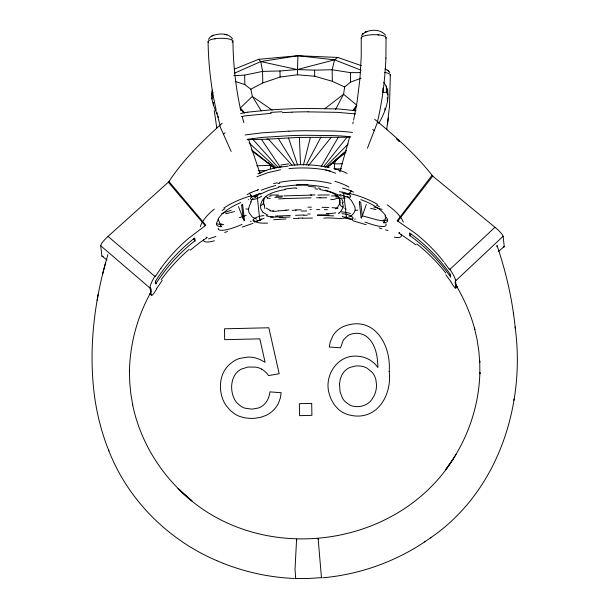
<?xml version="1.0" encoding="UTF-8"?>
<svg xmlns="http://www.w3.org/2000/svg" width="609" height="609" viewBox="0 0 609 609"><rect width="100%" height="100%" fill="white"/><g stroke="black" fill="none" stroke-linecap="round" stroke-linejoin="round"><path stroke-width="0.91" d="M385.9 58.236L386.053 37.514M339.967 199.919L339.83 202.964A80.35 19.161 12.3 0 1 339.685 203.733L337.325 207.616M361.373 65.665L337.812 57.452L297.923 55.731L297.337 74.793L280.087 77.054L262.768 82.946L250.839 89.203L244.841 84.59L235.318 81.469M385.908 58.022C385.002 79.672 382.368 101.3 377.291 122.379M270.541 168.959L270.609 165.42L256.686 165.747M378.722 123.566C385.094 112.208 393.071 94.258 383.769 82.421M496.952 246.835L496.967 245.739M387.537 92.187L387.788 89.63L386.403 88.351M386.692 129.725L389.501 106.484L390.339 74.93M256.602 219.164L252.278 216.979L249.058 212.678A151.496 37.476 -19.2 0 1 248.624 208.925L249.53 205.4L251.342 201.762M262.54 211.688L261.071 209.389A68.984 17.288 -14.9 0 1 260.926 209.016A141.554 35.467 -15 0 1 260.538 205.56C262.281 193.959 275.58 191.409 285.119 189.566M260.538 205.56A4.141 3.997 4.2 0 0 263.628 201.404L263.849 200.178M387.583 123.893L388.405 117.552M430.593 537.793C497.317 492.232 525.582 406.279 515.283 328.236L515.13 326.911M361.122 78.196L350.556 82.093L344.648 86.988L343.567 94.266L335.574 109.414M107.915 254.638C94.524 299.461 88.518 346.932 94.189 393.536L94.334 394.86C96.884 414.059 101.65 432.976 108.942 450.934M97.113 300.503L98.102 294.627M513.851 400.334L514.08 399.002M295.669 578.245L295.03 569.217L296.598 539.087L296.796 539.886M211.863 99.023L212.404 96.237L212.297 90.147C210.075 99.663 214.779 108.76 218.479 117.248M352.832 123.734L353.212 121.929M353.601 120.125L357.049 102.129L359.957 78.569L361.236 56.492L361.236 38.146M337.812 57.452L334.562 59.834L332.149 69.753L332.347 81.301L344.648 86.988M303.442 164.986L310.339 137.573M105.524 263.058L102.563 274.21M349.551 137.383L339.868 171.837M264.04 199.539L264.268 198.892M366.298 204.434L362.347 215.822L376.88 219.811L383.906 221.097L384.424 221.12L385.68 217.649M350.03 192.931L349.353 194.69L343.659 193.517L346.628 218.167L348.5 218.684M367.402 148.246L377.687 121.785L374.725 119.356M264.633 197.978L264.839 197.514M455.76 279.744L455.075 282.645L456.019 284.791M306.243 164.94L320.905 137.177M150.339 287.433L151.23 289.815L151.108 291.871C137.421 316.231 129.831 343.956 129.451 371.916L129.443 370.584L129.717 382.132L130.806 393.627L132.701 405.015L132.404 403.698C140.055 441.807 161.705 476.657 191.972 500.941L178.094 488.509C255.818 568.326 400.09 550.627 456.08 454.276M361.548 35.733L363.337 33.434L362.218 34.492M208.445 39.357L210.379 36.852L213.66 35.177M321.171 166.6L338.353 137.17M354.103 110.191L356.486 106.103M452.388 460.138L452.944 459.247L445.628 469.722C466.745 441.883 479.001 407.467 479.869 372.51L479.877 373.857L479.74 360.954L479.747 362.309L478.796 350.799L477.045 339.38L474.495 328.114L474.807 329.408C470.574 313.414 463.776 298.189 455.288 284.015M168.952 181.535L205.796 225.223L188.798 238.165A174.151 171.167 18.1 0 0 160.867 268.28M168.914 181.589C183.446 159.474 202.645 140.862 222.178 123.208M168.777 181.809L108.021 236.399A10.3 2.109 -43.6 0 0 100.713 245.792M156.582 288.666L162.268 280.361M168.427 182.357L205.34 225.787M410.9 234.473L409.834 235.987L409.522 233.255M160.89 268.295L155.204 276.653L108.021 236.399M260.599 219.08L259.723 220.245L258.079 220.785M377.687 121.785C397.182 138.106 416.29 155.249 432.086 175.27L397.19 220.702L414.653 232.828A174.151 170.474 -33.2 0 1 443.603 261.611L443.649 261.687M397.746 221.28L432.733 176.115L432.124 175.316M323.897 166.249L346.81 137.497M308.58 165.488L330.999 137.588M352.832 110.427L356.372 106.019M398.636 233.057L399.671 232.44M213.043 92.408L211.772 93.786L212.533 96.321M362.401 34.325C368.407 28.927 380.359 28.6 385.535 35.177M325.069 167.361L348.203 143.983M223.495 134.277L225.026 132.8M243.455 112.749L240.266 108.044L252.362 96.42L250.839 89.203M432.733 176.115L494.98 227.264A10.3 1.781 41.3 0 1 503.11 236.292L455.494 281.023L456.255 287.676L457.526 286.588M494.98 227.264L449.564 269.703L444.501 262.791M151.108 291.871L150.667 292.023M327.315 167.018L346.536 150.476M190.175 250.238L200.064 242.344L207.212 237.571M498.543 251.388L504.26 246.478L503.095 236.277M327.535 167.056L344.915 152.402M254.691 197.917L256.024 196.836M327.65 167.209L345.92 152.159M324.841 108.707L343.567 94.266L356.965 105.288M322.717 577.812C359.082 574.561 394.579 562.084 424.899 541.736M424.64 541.919L430.868 537.602M337.188 196.06L335.551 196.897M222.186 210.47L224.904 208.681M336.579 208.209L335.285 208.857M247.147 194.629L249.538 193.319M264.154 218.144C249.226 226.03 249.515 217.124 263.925 215.563M339.282 212.929L338.322 213.409M260.241 194.134L268.683 190.358L279.105 187.427M257.858 173.786L268.196 169.599L281.632 166.417M256.929 176.739L267.656 172.735L280.551 169.774M234.313 73.24L260.797 61.578L297.923 55.731L334.562 59.834L361.046 70.18M366.747 31.546L365.141 32.247L366.884 31.485M211.856 35.916C218.22 33.366 228.002 32.498 232.44 38.778M234.671 68.984L258.642 59.324L297.923 55.731M242.047 204.982L242.648 204.746L244.468 220.572L243.859 220.785M227.515 231.504L224.706 232.493M254.326 222.034L257.5 220.976M354.666 219.194L355.298 218.989M234.572 211.544L234.107 211.673M233.331 211.886L230.598 212.602M334.562 59.834L297.245 69.563L279.98 70.964L262.57 71.398L244.673 75.135L233.78 75.63M273.593 183.606L277.293 182.769M229.852 212.777L229.349 212.899M258.536 194.279A2.048 2.01 75.7 0 1 257.143 195.58L251.456 196.996L250.687 195.283M226.799 213.493L228.733 213.043M226.563 213.546L225.642 213.759M280.894 187.054C296.72 183.964 313.27 184.238 328.929 188.166M223.648 224.523L220.504 224.987L218.433 219.879M279.219 182.38C296.37 179.137 314.229 179.449 331.212 183.499M259.32 193.807C243.92 198.199 251.273 202.736 261.664 196.205M245.168 134.954L261.505 132.876L288.955 131.148M247.505 139.271L262.662 137.375L289.45 135.7A121.419 30.602 -1 0 1 304.942 135.282L331.996 135.563A82.527 20.805 -1 0 1 340.317 135.906L347.617 136.492A39.806 10.033 -1 0 1 350.807 136.873M247.855 112.14L270.426 109.902A214.703 54.117 -1 0 1 282.888 109.156L292.32 108.737A125.21 31.561 -1 0 1 307.888 108.432L338.703 108.973L356.052 110.739M214.551 38.801L215.578 38.656M259.738 193.738L261.337 193.601M387.88 94.867L386.395 92.126L382.97 92.522L382.886 88.084M289.191 165.382C302.513 164.057 316.079 164.605 329.142 167.62M288.917 168.632C302.673 167.285 316.657 167.878 330.154 170.885M334.463 163.418L332.925 163.547M350.106 137.246L301.98 137.428A105.41 26.568 -1 0 0 295.936 137.573L266.765 139.21L247.102 139.674M334.425 168.998L341.527 168.8M332.826 163.555L331.121 163.684M321.491 577.636L308.481 578.489L295.502 578.466M271.279 113.289L245.899 115.801A45.782 11.381 -1.2 0 0 241.583 116.57M273.647 219.72L286.017 218.951M296.149 188.31L296.796 188.272M341.953 213.713C354.94 214.383 358.602 223.488 342.22 216.302M282.386 112.627L292.076 112.193M286.694 210.402L278.838 210.828M284.525 198.641L278.618 198.922M293.424 218.562L298.57 218.342M285.636 198.587L311.123 197.796M282.919 195.961L276.09 196.205M284.137 195.908L311.793 195.093M295.563 209.976L301.082 209.77M290.265 215.517L277.544 216.005M295.54 215.304L303.906 215.03M339.403 191.759C352.101 192.513 356.539 201.845 339.738 194.362M329.104 214.779L317.396 214.893M329.324 194.949L317.913 195.047M334.326 163.912L342.677 163.714M258.17 170.771L266.605 170.573M302.696 218.205L312.447 218.083M258.642 59.324L260.797 61.578L297.245 69.563L314.587 70.149L332.149 69.753L350.396 72.638L360.68 72.608M316.596 197.78L319.908 197.773M326.751 197.78L320.981 197.773M308.162 111.873L337.455 112.353L355.747 113.936M309.905 209.625L311.321 209.618M327.414 209.679L324.338 209.671M316.596 209.618L319.74 209.625M323.836 218.159C333.511 216.735 349.916 222.658 354.948 211.003A88.13 20.554 16.9 0 0 355.123 210.181M271.287 164.963L270.457 164.932M273.578 210.851L272.71 210.798M294.368 578.481C270.053 577.446 245.922 572.315 223.297 563.348M261.573 172.263L259.411 172.126M377.915 34.82L378.965 34.919M297.337 74.793L314.693 76.239L332.347 81.301M314.96 188.805L317.708 189.171M399.07 233.102L416.038 244.902M319.656 189.475C326.333 190.823 333.831 192.238 338.771 197.354M376.012 209.488L374.246 209.138M224.873 34.409L226.967 34.842M373.949 209.077L370.607 208.324M270.114 198.603L268.348 198.077M270.503 210.493L266.331 208.111M382.871 35.588L382.064 35.391A12.454 3.129 -1 0 0 368.437 35.078A12.439 3.114 -0.9 0 0 361.982 36.898M348.759 218.753L352.223 219.72M361.7 217.992L361.129 217.824L359.31 201.99L359.927 202.203M267.777 215.221L263.286 212.518M250.466 221.257L251.152 221.463M381.889 228.786L379.125 227.918M248.365 199.592L248.776 199.729M384.972 68.809L388.846 71.177L387.72 70.111M108.432 449.701C127.494 499.54 167.97 539.909 216.903 560.691M216.591 560.569L223.587 563.47M350.997 190.922L353.563 192.117M267.891 197.872L265.798 196.403M376.507 205.104L379.361 206.756M396.383 138.852L399.161 141.242M272.2 110.13L252.362 96.42L261.284 110.861M252.096 151.047L274.59 168.312M347.046 196.144L351.416 200.528L354.659 206.421A151.519 35.314 17.1 0 1 355.093 210.143A4.141 4.027 4.6 0 0 357.803 210.044M251.639 149.89L274.697 168.099M107.009 260.035L101.901 255.978L100.729 245.777L150.195 288.232L150.956 294.893L149.517 293.744M268.204 162.748L274.096 167.46M387.941 70.324L389.836 72.54M372.777 129.435L374.215 130.714M249.195 143.062L276.28 167.856M206.078 237.008L206.664 237.655M240.266 108.044L244.734 112.977M268.356 139.073L291.977 165.161M252.568 138.997L277.94 167.33M397.936 139.819L399.108 141.265M345.805 217.07L346.688 218.144A2.01 1.789 26.8 0 1 345.151 216.895M445.879 274.842L450.942 281.708M193.441 238.804L195.162 241.057L194.85 238.325M340.088 198.96L339.396 198.077A82.611 20.462 10.6 0 0 338.81 197.362M261.52 139.431L280.117 166.896M155.089 282.386L156.125 283.931A19.374 3.03 -59.4 0 1 155.797 281.183M278.123 138.136L294.969 165.412M264.435 205.682L264.146 205.104A62.925 15.689 -14.8 0 1 264.009 204.761M342.235 202.5L342.532 203.208M219.59 125.523L231.154 151.458M339.144 198.816L339.312 199.219A62.917 15.179 12.7 0 1 339.472 199.623M238.454 206.565L243.136 218.639M260.073 173.595L248.693 139.697M288.575 138.083L297.603 165.123M497.035 245.496C506.148 272.299 512.489 300.054 515.283 328.236M220.062 125.203L217.679 116.388M242.199 116.486L243.836 122.706M216.187 110.199C211.095 87.742 208.407 64.744 208.095 41.716M240.837 110.731C235.729 87.917 233.201 64.546 232.927 41.176M260.797 61.578L262.57 71.398L262.768 82.946M216.758 127.928L214.269 110.625M321.468 577.796L318.142 538.584L318.233 539.178M257.143 195.558L259.815 220.214A2.01 1.766 -33.9 0 0 261.238 218.875M513.41 312.836L513.562 314.16M360.726 202.447L362.279 216.012A3.296 1.873 -62.2 0 1 361.137 217.763M241.659 205.263L243.219 218.821A3.296 1.979 58.5 0 0 244.445 220.519M263.507 199.881L263.628 201.404M299.392 137.154L300.496 164.62M387.332 97.356L387.393 100.835M386.289 86.036L386.395 92.126M384.941 108.257L384.972 110.031M350.396 72.638L350.556 82.093M314.587 70.149L314.693 76.239M279.98 70.964L280.087 77.054M244.673 75.135L244.841 84.59M216.964 112.223L216.994 114.005M213.363 102.335L213.409 104.946M342.524 188.082A10.475 1.781 17.4 0 1 348.767 190.031M348.896 190.008A10.932 1.797 17.4 0 1 351.21 190.937M350.929 190.906A4.118 2.017 -65.4 0 1 348.005 194.18M361.518 38.595A12.424 3.037 -0.5 0 1 361.921 36.928M382.802 35.604A12.439 3.114 -0.9 0 1 385.817 38.276M384.675 72.448A12.439 3.159 -0.9 0 1 390.049 75.706M352.23 219.164A4.118 2.664 -85 0 1 350.868 219.126M255.643 221.379A4.118 2.52 82.5 0 1 254.257 221.432M251.669 192.322A10.475 1.934 -19.6 0 1 257.797 190.084M249.332 193.342A10.932 1.964 -19.7 0 1 251.54 192.307M252.788 196.433A4.118 2.17 62 0 1 249.614 193.297M231.976 39.996A12.424 3.045 -1.5 0 1 232.128 42.234M208.499 42.463A12.439 3.114 -1.1 0 1 210.889 39.661L211.582 39.418A12.469 3.167 -0.9 0 1 225.071 38.458A12.439 3.114 -1.1 0 1 231.9 39.973M261.535 369.107A20.485 19.815 -6.5 0 1 268.561 375.593L279.173 373.728L268.828 327.764L224.485 328.807L224.668 339.677L259.837 338.848L265.105 362.325L259.898 359.462L255.643 357.97A26.674 25.806 -6.5 0 0 247.97 357.064L239.657 358.412A25.555 24.718 -6.5 0 0 233.552 361.282L230.248 363.763A30.61 29.613 -6.5 0 0 227.226 366.793L226.327 367.897A27.808 26.903 -6.5 0 0 222.787 373.926C219.628 381.645 219.75 390.536 222.452 398.37A32.894 31.82 -6.5 0 0 226.312 405.754L230.392 410.512L234.275 413.633A27.07 26.195 -6.5 0 0 240.129 416.579L245.031 417.881L250.375 418.398A41.199 39.859 -6.5 0 0 255.3 418.216L260.949 417.226L266.004 415.399A26.172 25.319 -6.5 0 0 271.507 411.92A27.359 26.469 -6.5 0 0 274.332 409.248A26.058 25.205 -6.5 0 0 278.557 402.968L280.3 398.103L281.191 392.706L269.947 391.884C269.262 396.832 267.381 401.917 263.423 405.168A16.131 15.606 -6.5 0 1 258.673 407.946L252.057 409.157L244.947 408.175A17.615 17.037 -6.5 0 1 240.601 406.043L237.556 403.478A20.166 19.511 -6.5 0 1 234.534 399.397C230.834 392.143 230.514 382.848 234.465 375.624A17.775 17.197 -6.5 0 1 237.411 371.909A16.793 16.245 -6.5 0 1 241.24 369.145L247.962 367.044L256.153 367.151A17.585 17.006 -6.5 0 1 261.543 369.092M352.542 132.442A44.526 11.023 -0.7 0 0 349.3 132.054L341.413 131.392A86.775 22.48 -1 0 0 332.681 131.011L304.972 130.714A125.614 31.904 -1 0 0 288.971 131.179M267.184 138.593A4.156 0.548 87 0 1 267.054 139.164M270.586 112.406A216.324 56.142 -0.9 0 1 281.876 111.729M292.061 112.117A129.42 32.977 -1 0 1 308.177 111.805M240.662 113.571A41.785 10.536 -1 0 1 247.855 112.14M336.023 160.441A139.674 135.122 -6.5 0 1 334.493 163.433M334.92 168.845A4.156 0.556 87.1 0 1 334.318 163.897M340.56 170.665A82.527 20.805 -1 0 1 339.068 170.794M401.125 234.328A50.387 8.663 28.8 0 1 394.297 237.129M387.164 204.852A50.387 20.645 21.4 0 1 403.348 222.011M409.712 233.003A175.293 170.124 -10.7 0 1 450.173 274.119M450.028 274.233A19.374 2.253 56.9 0 1 450.348 277.004M410.047 235.713A175.293 169.546 -6.4 0 1 450.531 276.851M373.774 206.953A30.853 3.578 11.4 0 1 382.102 209.427M387.659 219.544A29.803 5.846 27.6 0 1 382.916 220.1M384.089 223.046A4.141 3.761 -89.6 0 1 384.424 221.12M385.626 229.859A50.273 0.662 17.9 0 1 387.925 230.628M352.512 220.633A50.532 1.644 16.6 0 1 366.184 224.759M349.163 193.434A50.494 25.365 20 0 1 377.534 204.403M360.749 199.638A32.254 13.071 19.2 0 1 385.634 215.632M384.957 215.906A30.716 7.042 26.1 0 1 383.457 222.65M385.847 223.769A32.254 6.28 24.9 0 1 365.057 222.102M360.01 201.412A3.296 2.413 -87.2 0 1 359.34 201.967M449.526 268.843A10.65 1.865 57.5 0 1 455.593 281.16M504.275 246.485A10.3 1.781 41.3 0 1 503.346 246.911M455.342 286.314A10.65 1.096 60.2 0 1 451.018 282.157M416.853 243.965A174.151 165.321 6 0 1 445.841 273.076M343.651 193.54A2.048 1.987 -80.8 0 1 342.22 192.299M214.391 240.806A50.387 9.835 -31.1 0 1 203.353 239.801M200.323 226.617A50.387 21.46 -23 0 1 214.338 209.085M155.584 281.038A175.293 170.261 -3 0 1 194.606 238.043M155.858 283.771A175.293 169.546 -6.7 0 1 194.903 240.761M246.181 215.388A32.231 0.738 -18.8 0 1 239.375 217.672M221.706 213.592A30.853 3.251 -14.4 0 1 231.23 210.333M221.859 223.952A29.803 6.509 -29.8 0 1 216.499 223.336M220.504 224.987A4.141 3.677 87.1 0 1 220.915 226.898M215.868 236.513A50.273 1.439 -20.5 0 1 208.506 238.926M242.215 227.134A50.532 0.906 -19.3 0 1 252.849 223.389M223.823 208.072A50.494 26.088 -21.2 0 1 251.487 195.771M217.839 219.552A32.254 13.543 -20.8 0 1 240.806 202.607M221.509 226.472A30.716 7.681 -28.2 0 1 218.517 219.742M241.994 224.462A32.254 6.935 -27.1 0 1 218.197 228.2M242.626 204.723A3.296 2.299 84.7 0 1 241.956 204.198M150.126 288.339A10.65 2.284 -59.9 0 1 155.089 275.999M103.241 256.32A10.3 2.109 -43.6 0 1 101.886 255.993M156.597 288.963A10.65 1.538 -62.7 0 1 151.504 294.002M161.233 279.698A174.151 164.803 -16.6 0 1 189.239 249.241M264.009 204.761A133.972 33.518 -15.6 0 1 263.636 201.404M339.449 199.615A134.178 32.018 13.6 0 1 339.83 202.964A4.141 4.019 4.7 0 0 343.073 207.075A141.79 33.952 13 0 0 342.669 203.619A68.908 16.519 12.8 0 0 342.547 203.208M248.624 208.925A4.141 3.989 4.1 0 1 245.914 208.887M267.64 223.1A38.093 8.937 -14.7 0 1 253.679 219.94M279.257 217.664A57.391 5.055 -2 0 1 290.067 217.025M298.539 218.182A87.095 23.066 -1.7 0 1 302.696 218.045M317.38 215.373A59.781 7.354 -0.9 0 1 333.625 215.898M257.47 190.008A42.668 12.081 -11.5 0 1 258.574 189.468M261.177 190.259A44.396 13.977 -9.2 0 1 275.831 185.509M277.864 183.674A85.717 47.472 -1.2 0 1 279.752 183.301M334.95 181.375A42.737 15.59 4.8 0 1 348.972 187.138M325.373 190.115A38.161 9.782 12.7 0 1 341.086 196.281M278.663 186.689A76.361 47.19 0.5 0 1 280.475 186.301M255.026 196.859A38.413 11.853 -10.9 0 1 259.076 194.05M250.626 201.914A55.13 14.753 -14.6 0 1 253.184 198.131M263.134 212.564A180.569 44.86 -13.3 0 1 262.41 211.719M273.38 217.025A25.532 6.098 -11.2 0 1 266.209 215.639M277.399 216.066A23.249 4.172 -7 0 1 275.39 216.066M282.721 216.941A43.833 1.705 -1.8 0 1 270.335 217.032M303.876 215.274A79.551 16.877 -1.7 0 1 307.233 215.213M307.796 214.01A67.903 10.49 -1.4 0 1 310.255 213.987M341.223 211.81A46.299 4.621 -1.1 0 1 350.342 213.569M335.711 212.891A25.388 4.332 4.6 0 1 326.203 213.553M339.213 212.914A49.169 11.617 10.2 0 0 340.248 212.168L342.92 207.89A87.787 21.033 12.8 0 0 343.095 207.083M264.839 208.544A146.396 36.867 -16.4 0 1 264.496 205.667M271.903 211.133A20.242 4.88 -14.1 0 1 269.871 210.714M276.699 211.27A22.366 4.088 -9.3 0 1 272.566 211.163M278.663 210.897A20.051 3.114 -7.8 0 1 277.498 210.935M285.035 210.158A56.637 3.197 -2 0 1 288.963 209.96M292.206 210.341A42.112 0.883 -2.5 0 1 296.233 210.158M301.12 211.064A76.825 16.352 -1.7 0 1 306.632 210.95M307.979 207.174A66.868 14.639 -1.6 0 1 311.427 207.167M344.839 208.529A40.765 3.091 -0.7 0 1 346.133 209.115M332.034 207.684A39.433 4.05 -1.7 0 1 338.079 208.126M328.761 207.395A21.505 2.497 4.2 0 1 322.092 207.319M337.584 207.692A55.404 13.543 14.5 0 1 336.944 208.324M338.322 196.867A155.691 37.758 12.3 0 1 338.566 197.301M284.875 189.148A50.966 26.75 -0.9 0 1 296.096 187.93M296.37 184.961A74.047 50.6 0 0 1 308.162 184.892M308.497 186.453A45.15 23.584 0.4 0 1 315.782 187.146M318.347 188.059A50.73 26.088 0.2 0 1 320.372 188.387M341.649 199.173A152.159 37.469 11 0 1 343.248 202.66M279.173 167.414A62.628 34.743 -0.7 0 1 288.164 166.12M333.831 168.564A43.559 15.963 4.2 0 1 347.16 173.436M325.67 169.972A39.791 10.132 12.3 0 1 335.688 173.238M280.878 165.054A60.017 32.947 -1.5 0 1 288.765 163.92M337.12 197.247A21.833 5.26 13 0 1 330.672 199.653M319.763 197.818A52.207 4.887 -1.8 0 1 320.829 197.818M345.166 198.032A42.523 0.913 0.1 0 1 337.325 198.313M283.946 198.511A50.182 3.958 -1.4 0 1 285.103 198.458M282.18 197.065A21.954 2.839 -6.3 0 1 274.857 197.339M267.557 198.382A36.144 9.729 -18 0 1 267.206 198.131M337.173 195.512A26.256 6.159 9.2 0 1 331.471 195.991M314.975 194.903A48.271 0.617 -0.7 0 1 310.529 194.964M269.117 196.151A56.546 0.906 -2.2 0 1 271.058 196.052M278.427 194.949A26.347 4.4 -6.2 0 1 270.48 194.964M389.197 371.528C392.257 396.581 375.54 422.577 348.028 414.622A26.766 25.89 -6.5 0 1 342.806 412.392A25.966 25.121 -6.5 0 1 338.216 409.134L334.394 404.894L331.365 399.717A34.835 33.701 -6.5 0 1 329.324 394.038C323.539 376.309 337.257 354.697 356.775 356.174A26.826 25.951 -6.5 0 1 363.101 357.125C369.084 358.678 374.39 362.446 377.9 367.531C377.725 356.219 375.662 343.156 365.887 336.016A17.09 16.534 -6.5 0 0 357.331 333.313A18.948 18.331 -6.5 0 0 355.138 333.351L351.956 333.869A14.616 14.136 -6.5 0 0 347.701 335.734L343.354 340.012L340.492 347.815L329.248 346.993L330.2 342.03L332.963 335.62A23.241 22.487 -6.5 0 1 337.325 330.436A23.317 22.563 -6.5 0 1 343.057 326.69C373.386 314.191 391.404 344.329 389.197 371.528M339.517 383.997L340.073 391.861L342.57 398.362A18.27 17.669 -6.5 0 0 344.869 401.361L349.124 404.673A15.628 15.118 -6.5 0 0 353.174 406.226L356.752 406.66A18.171 17.577 -6.5 0 0 367.372 403.752A17.669 17.098 -6.5 0 0 371.657 399.786L374.17 395.667A26.111 25.258 -6.5 0 0 376.529 384.759L375.89 379.696L374.634 376.126A17.897 17.311 -6.5 0 0 372.114 372.266L367.113 368.186A17.425 16.854 -6.5 0 0 362.096 366.306L358.397 365.895A22.716 21.977 -6.5 0 0 355.428 366.024L350.053 367.402A16.131 15.606 -6.5 0 0 346.262 369.686L345.577 370.264A17.775 17.197 -6.5 0 0 343.682 372.236A17.296 16.732 -6.5 0 0 342.121 374.505L340.317 378.882L339.517 383.997M311.701 403.402L299.354 403.691L299.559 415.65L311.907 415.353L311.701 403.402"/></g></svg>
